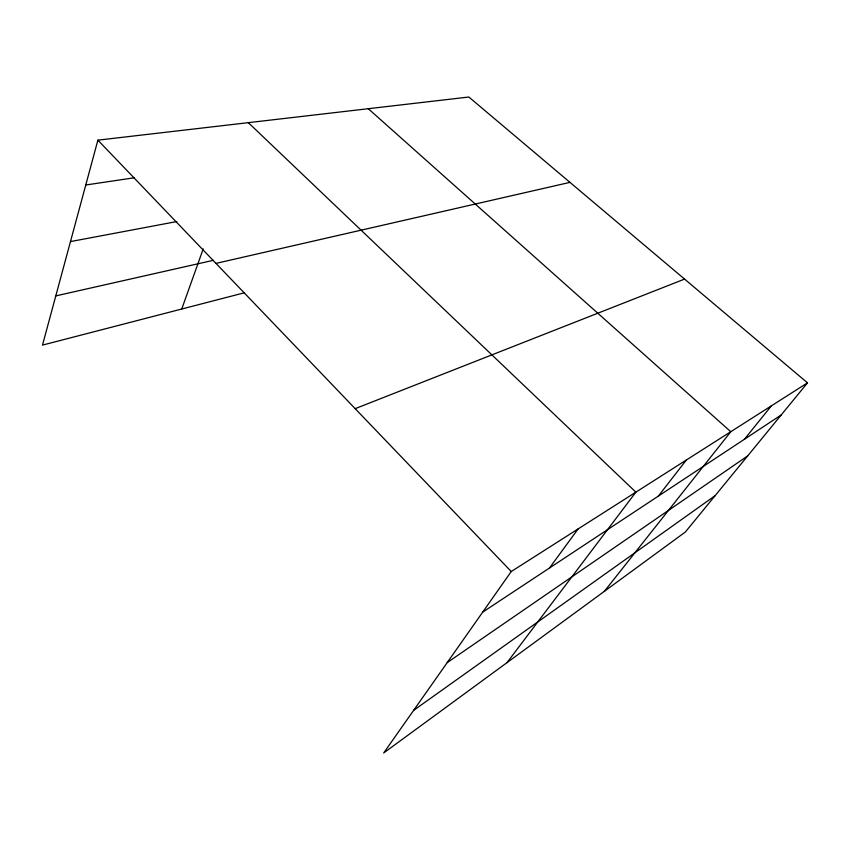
<?xml version="1.0" encoding="UTF-8"?>
<svg xmlns="http://www.w3.org/2000/svg" width="850" height="850" viewBox="0 0 850 850"><rect width="100%" height="100%" fill="white"/><g stroke="black" fill="none" stroke-linecap="round" stroke-linejoin="round"><path stroke-width="1.27" d="M807.5 382.851L511.243 571.529L383.669 752.983L685.366 532.004L807.5 382.851L468.849 97.017L97.888 140.154L42.5 345.1L243.907 292.91M181.741 309.028L203.203 248.944M549.493 568.002L578.074 528.966M507.004 662.639L635.874 492.161L248.327 122.666M658.357 496.103L686.332 460.02M604.382 591.324L730.787 431.715L368.284 108.715M744.451 439.237L771.364 405.864M413.642 710.356L715.148 495.635M447.196 662.628L747.681 455.908M482.715 612.106L781.214 414.959M355.172 408.659L684.569 279.087M215.974 263.394L569.968 182.367M55.792 295.906L213.361 260.312M70.476 241.591L176.843 221.553M85.776 184.992L134.109 177.809M97.888 140.154L511.243 571.529"/></g></svg>
